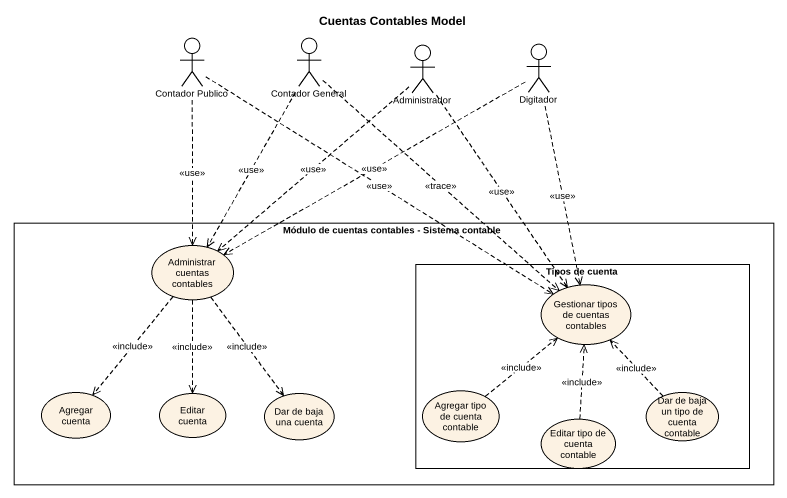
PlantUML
@startuml
title Cuentas Contables Model
actor "Contador Publico" as Contador_Publico
actor "Contador General" as Contador_General
actor Administrador
actor Digitador
rectangle "Módulo de cuentas contables - Sistema contable" as Módulo_de_cuentas_contables {
  usecase "Administrar cuentas contables" as Administrar_cuentas
  rectangle "Tipos de cuenta" as Tipos_de_cuenta {
    usecase "Gestionar tipos de cuentas contables" as Gestionar_tipos_de_cuentas
    usecase "Agregar tipo de cuenta contable" as Agregar_tipo_de_cuenta
    usecase "Editar tipo de cuenta contable" as Editar_tipo_de_cuenta
    usecase "Dar de baja un tipo de cuenta contable" as Dar_de_baja_un_tipo_de
  }
  usecase "Agregar cuenta" as Agregar_cuenta
  usecase "Editar cuenta" as Editar_cuenta
  usecase "Dar de baja una cuenta" as Dar_de_baja_una_cuenta
}
Contador_Publico ..> Administrar_cuentas : <<use>>
Contador_Publico ..> Gestionar_tipos_de_cuentas : <<use>>
Contador_General ..> Administrar_cuentas : <<use>>
Contador_General ..> Gestionar_tipos_de_cuentas : <<trace>>
Administrador ..> Administrar_cuentas : <<use>>
Administrador ..> Gestionar_tipos_de_cuentas : <<use>>
Digitador .left.> Administrar_cuentas : <<use>>
Digitador ..> Gestionar_tipos_de_cuentas : <<use>>
Administrar_cuentas ..> Agregar_cuenta : <<include>>
Administrar_cuentas ..> Editar_cuenta : <<include>>
Administrar_cuentas ..> Dar_de_baja_una_cuenta : <<include>>
Agregar_tipo_de_cuenta .up.> Gestionar_tipos_de_cuentas : <<include>>
Editar_tipo_de_cuenta .up.> Gestionar_tipos_de_cuentas : <<include>>
Dar_de_baja_un_tipo_de .up.> Gestionar_tipos_de_cuentas : <<include>>
@enduml
